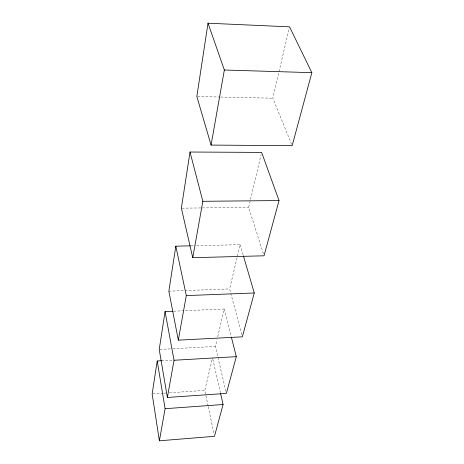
<?xml version="1.0" encoding="UTF-8"?>
<svg xmlns="http://www.w3.org/2000/svg" width="464" height="464" viewBox="0 0 464 464"><rect width="100%" height="100%" fill="white"/><g stroke="black" fill="none" stroke-linecap="round" stroke-linejoin="round"><path stroke-width="0.35" stroke-dasharray="2.32 1.74" d="M291.63 144.339L272.803 98.2L289.385 27.538M208.092 405.936L204.821 390.404L212.5 357.796M225.864 391.297L215.435 346.44L217.071 339.515M217.726 336.742L224.263 309.024L184.556 310.723M263.39 253.744L248.634 207.385L261.139 154.512M241.796 334.753L229.645 288.927L240.126 244.685L196.052 245.705M152.871 393.907L162.974 393.228M163.693 393.176L165.857 393.031M169.464 392.788L204.821 390.404M161.513 360.737L173.002 360.076M159.958 349.45L172.202 348.789M172.927 348.748L215.435 346.44M173.727 311.187L183.837 310.758M168.867 291.166L229.645 288.927M190.994 245.827L195.327 245.723M182.079 208.168L248.634 207.385M197.565 96.535L219.994 97.034M220.713 97.046L272.803 98.2M240.126 244.685L243.159 255.032M224.263 309.024L231.171 336.348M212.814 359.194L220.394 392.66M208.237 406.644L214.037 434.182"/><path stroke-width="0.7" d="M208.011 23.2L196.84 96.518L211.068 145.075L292.175 145.679L311.849 72.668L289.548 26.842L208.011 23.2L224.35 70L211.068 145.075M161.513 360.737L157.203 360.986L152.151 393.953L159.384 440.8L214.484 436.299L223.08 404.515L220.557 393.356M173.008 311.222L165.062 311.559L159.233 349.491L167.382 397.462L226.357 393.402L236.309 356.659L231.35 337.044M190.014 152.024L181.354 208.179L192.751 257.706L264.039 255.792L279.032 200.558L261.638 152.401L190.014 152.024L202.849 201.301L192.751 257.706M190.269 245.845L175.821 246.181L168.867 291.166L178.309 340.147L242.347 336.835L254.272 292.987L243.362 255.722M159.384 440.8L165.103 408.697L157.203 360.986M167.382 397.462L174.023 360.255L165.062 311.559M178.309 340.147L186.308 295.591L175.821 246.181M165.103 408.697L223.08 404.515M174.023 360.255L236.309 356.659M186.308 295.591L254.272 292.987M202.849 201.301L279.032 200.558M224.35 70L311.849 72.668"/></g></svg>
